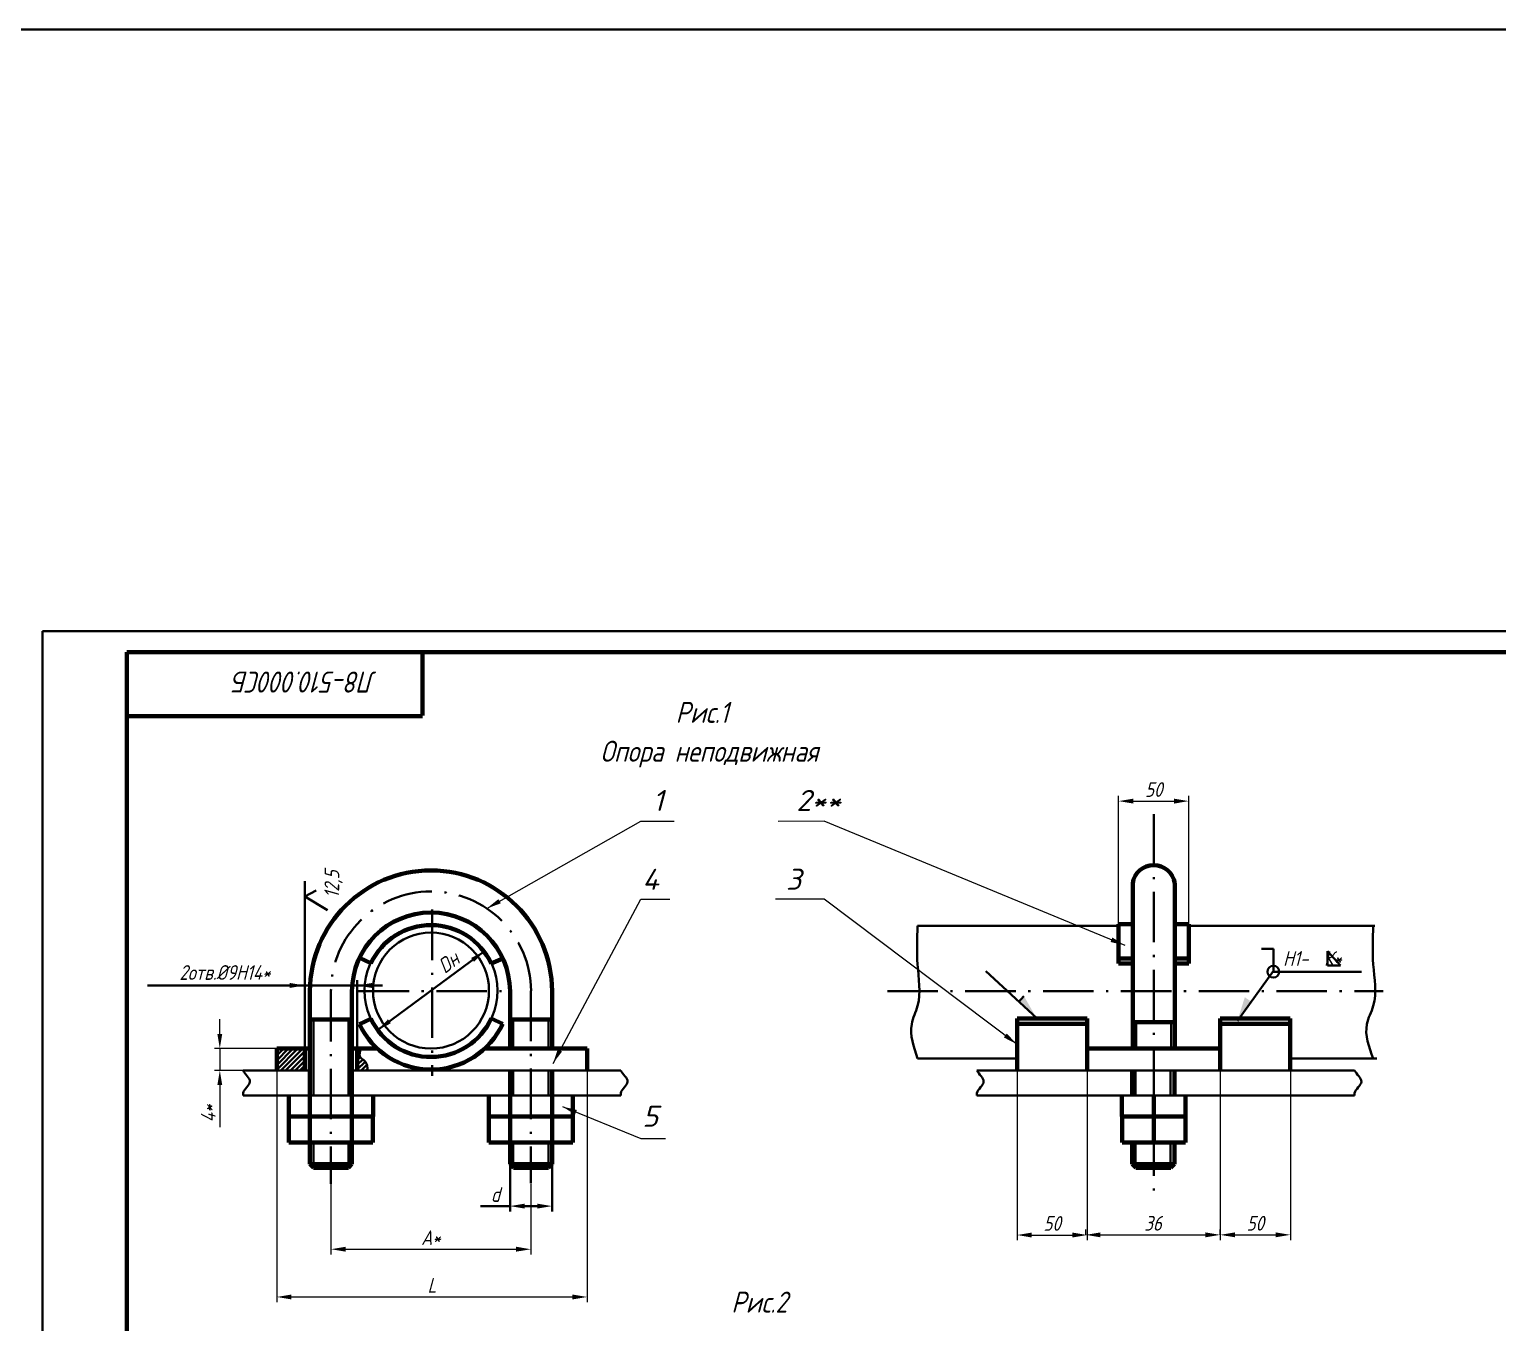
# Model space of a CAD drawing. Extents: x 2364 to 24352926, y -9422284 to 1126.
# Drawn here: x 3350.6 to 3699.6, y 66.4 to 373.9 of the extents above; entities that cross this region are included whole.
import ezdxf

# ---------------------------------------------------------------- set-up
doc = ezdxf.new("R2010")
doc.units = 0
doc.linetypes.add('ACAD_ISO10W100', pattern=[18.5, 12, -3, 0.5, -3])
doc.layers.get('Defpoints').update_dxf_attribs({"linetype": 'CONTINUOUS'})
doc.layers.add('ОСНОВНЫЕ', color=5, linetype='CONTINUOUS')
doc.layers.add('ТОНКИЕ', color=4, linetype='CONTINUOUS')
doc.styles.add('25', font='romans.shx', dxfattribs={"width": 0.8, "oblique": 15, "height": 2.5})
doc.styles.add('35', font='romans.shx', dxfattribs={"width": 0.8, "oblique": 15, "height": 3.5})
doc.styles.add('5', font='romans.shx', dxfattribs={"oblique": 15, "height": 3.5})
doc.styles.get("Standard").update_dxf_attribs({"font": 'romans.shx'})
doc.dimstyles.get("Standard").update_dxf_attribs({"dimtxt": 0.18, "dimasz": 0.18, "dimexe": 0.18, "dimexo": 0.0625, "dimgap": 0.09, "dimtad": 0, "dimtih": 1, "dimtoh": 1, "dimdec": 4, "dimzin": 0, "dimdsep": 46, "dimtxsty": 'STANDARD', "dimcen": 0.09, "dimadec": 0, "dimazin": 0, "dimtfac": 1, "dimtdec": 4, "dimtofl": 0, "dimtmove": 0, "dimatfit": 3, "dimfxl": 1, "dimtolj": 1, "dimtzin": 0, "dimarcsym": 0})

# ---------------------------------------------------------------- blocks, each defined once
blk = doc.blocks.new('*D35')
at = {"layer": 'Defpoints', "color": 0, "linetype": 'Continuous', "lineweight": 40, "transparency": 16777216}
for p in [(3601.73, 87.31), (3633.69, 87.31), (3633.69, 87.31)]:
    blk.add_point(p, dxfattribs=at)
at = {"layer": 'ОСНОВНЫЕ', "color": 0, "linetype": 'Continuous', "lineweight": -2, "transparency": 16777216}
for p, q in [((3601.73, 87.31), (3601.73, 88.56)), ((3605.23, 87.31), (3630.19, 87.31)), ((3633.69, 87.31), (3633.69, 88.56))]:
    blk.add_line(p, q, dxfattribs=at)
at = {"layer": 'ОСНОВНЫЕ', "color": 0, "linetype": 'Continuous', "lineweight": 40, "transparency": 16777216}
for points in [[(3605.23, 87.89), (3605.23, 86.73), (3601.73, 87.31)], [(3630.19, 87.89), (3630.19, 86.73), (3633.69, 87.31)]]:
    blk.add_solid(points, dxfattribs=at)
at = {"layer": 'ОСНОВНЫЕ', "color": 0, "linetype": 'Continuous', "lineweight": 40, "transparency": 16777216, "insert": (3617.71, 90.06), "char_height": 3.5, "attachment_point": 5, "style": '35'}
blk.add_mtext('\\A1;36', dxfattribs=at)
blk = doc.blocks.new('*D36')
at = {"layer": 'Defpoints', "color": 0, "linetype": 'Continuous', "lineweight": 40, "transparency": 16777216}
for p in [(3633.69, 126.41), (3650.36, 126.41), (3650.36, 87.31)]:
    blk.add_point(p, dxfattribs=at)
at = {"layer": 'ОСНОВНЫЕ', "color": 0, "linetype": 'Continuous', "lineweight": -2, "transparency": 16777216}
for p, q in [((3633.69, 126.41), (3633.69, 86.06)), ((3650.36, 126.41), (3650.36, 86.06)), ((3637.19, 87.31), (3646.86, 87.31))]:
    blk.add_line(p, q, dxfattribs=at)
at = {"layer": 'ОСНОВНЫЕ', "color": 0, "linetype": 'Continuous', "lineweight": 40, "transparency": 16777216}
for points in [[(3637.19, 87.89), (3637.19, 86.73), (3633.69, 87.31)], [(3646.86, 87.89), (3646.86, 86.73), (3650.36, 87.31)]]:
    blk.add_solid(points, dxfattribs=at)
at = {"layer": 'ОСНОВНЫЕ', "color": 0, "linetype": 'Continuous', "lineweight": 40, "transparency": 16777216, "insert": (3642.02, 90.06), "char_height": 3.5, "attachment_point": 5, "style": '35'}
blk.add_mtext('\\A1;50', dxfattribs=at)
blk = doc.blocks.new('*D37')
at = {"layer": 'Defpoints', "color": 0, "linetype": 'Continuous', "lineweight": 40, "transparency": 16777216}
for p in [(3585.4, 126.41), (3602.07, 126.41), (3602.07, 87.27)]:
    blk.add_point(p, dxfattribs=at)
at = {"layer": 'ОСНОВНЫЕ', "color": 0, "linetype": 'Continuous', "lineweight": -2, "transparency": 16777216}
for p, q in [((3585.4, 126.41), (3585.4, 86.02)), ((3602.07, 126.41), (3602.07, 86.02)), ((3588.9, 87.27), (3598.57, 87.27))]:
    blk.add_line(p, q, dxfattribs=at)
at = {"layer": 'ОСНОВНЫЕ', "color": 0, "linetype": 'Continuous', "lineweight": 40, "transparency": 16777216}
for points in [[(3588.9, 87.85), (3588.9, 86.68), (3585.4, 87.27)], [(3598.57, 87.85), (3598.57, 86.68), (3602.07, 87.27)]]:
    blk.add_solid(points, dxfattribs=at)
at = {"layer": 'ОСНОВНЫЕ', "color": 0, "linetype": 'Continuous', "lineweight": 40, "transparency": 16777216, "insert": (3593.73, 90.02), "char_height": 3.5, "attachment_point": 5, "style": '35'}
blk.add_mtext('\\A1;50', dxfattribs=at)
blk = doc.blocks.new('*D38')
at = {"layer": 'Defpoints', "color": 0, "linetype": 'Continuous', "lineweight": 40, "transparency": 16777216}
for p in [(3626.21, 190.41), (3609.55, 161.16), (3626.21, 161.16)]:
    blk.add_point(p, dxfattribs=at)
at = {"layer": 'ОСНОВНЫЕ', "color": 0, "linetype": 'Continuous', "lineweight": -2, "transparency": 16777216}
for p, q in [((3609.55, 161.16), (3609.55, 191.66)), ((3613.05, 190.41), (3622.71, 190.41)), ((3626.21, 161.16), (3626.21, 191.66))]:
    blk.add_line(p, q, dxfattribs=at)
at = {"layer": 'ОСНОВНЫЕ', "color": 0, "linetype": 'Continuous', "lineweight": 40, "transparency": 16777216}
for points in [[(3613.05, 190.99), (3613.05, 189.82), (3609.55, 190.41)], [(3622.71, 190.99), (3622.71, 189.82), (3626.21, 190.41)]]:
    blk.add_solid(points, dxfattribs=at)
at = {"layer": 'ОСНОВНЫЕ', "color": 0, "linetype": 'Continuous', "lineweight": 40, "transparency": 16777216, "insert": (3617.88, 193.16), "char_height": 3.5, "attachment_point": 5, "style": '35'}
blk.add_mtext('\\A1;50', dxfattribs=at)
blk = doc.blocks.new('*D39')
at = {"layer": 'Defpoints', "color": 0, "linetype": 'Continuous', "lineweight": 40, "transparency": 16777216}
for p in [(3409.42, 126.41), (3483.21, 126.41), (3483.21, 72.54)]:
    blk.add_point(p, dxfattribs=at)
at = {"layer": 'ОСНОВНЫЕ', "color": 0, "linetype": 'Continuous', "lineweight": -2, "transparency": 16777216}
for p, q in [((3409.42, 126.41), (3409.42, 71.29)), ((3483.21, 126.41), (3483.21, 71.29)), ((3412.92, 72.54), (3479.71, 72.54))]:
    blk.add_line(p, q, dxfattribs=at)
at = {"layer": 'ОСНОВНЫЕ', "color": 0, "linetype": 'Continuous', "lineweight": 40, "transparency": 16777216}
for points in [[(3412.92, 73.13), (3412.92, 71.96), (3409.42, 72.54)], [(3479.71, 73.13), (3479.71, 71.96), (3483.21, 72.54)]]:
    blk.add_solid(points, dxfattribs=at)
at = {"layer": 'ОСНОВНЫЕ', "color": 0, "linetype": 'Continuous', "lineweight": 40, "transparency": 16777216, "insert": (3446.31, 75.29), "char_height": 3.5, "attachment_point": 5, "style": '35'}
blk.add_mtext('\\A1;L', dxfattribs=at)
blk = doc.blocks.new('*D40')
at = {"layer": 'Defpoints', "color": 0, "linetype": 'Continuous', "lineweight": 40, "transparency": 16777216}
for p in [(3409.42, 131.59), (3395.88, 126.41), (3409.42, 126.41)]:
    blk.add_point(p, dxfattribs=at)
at = {"layer": 'ОСНОВНЫЕ', "color": 0, "linetype": 'Continuous', "lineweight": -2, "transparency": 16777216}
for p, q in [((3395.88, 135.09), (3395.88, 138.59)), ((3409.42, 131.59), (3394.63, 131.59)), ((3395.88, 131.59), (3395.88, 126.41)), ((3409.42, 126.41), (3394.63, 126.41)), ((3395.88, 122.91), (3395.88, 112.92))]:
    blk.add_line(p, q, dxfattribs=at)
at = {"layer": 'ОСНОВНЫЕ', "color": 0, "linetype": 'Continuous', "lineweight": 40, "transparency": 16777216}
for points in [[(3395.3, 135.09), (3396.46, 135.09), (3395.88, 131.59)], [(3395.3, 122.91), (3396.46, 122.91), (3395.88, 126.41)]]:
    blk.add_solid(points, dxfattribs=at)
at = {"layer": 'ОСНОВНЫЕ', "color": 0, "linetype": 'Continuous', "lineweight": 40, "transparency": 16777216, "insert": (3393.13, 116.16), "char_height": 3.5, "attachment_point": 5, "rotation": 90, "style": '35'}
blk.add_mtext('\\A1;4*', dxfattribs=at)
blk = doc.blocks.new('*D41')
at = {"layer": 'Defpoints', "color": 0, "linetype": 'Continuous', "lineweight": 40, "transparency": 16777216}
for p in [(3422.3, 99.41), (3469.81, 99.41), (3469.81, 83.89)]:
    blk.add_point(p, dxfattribs=at)
at = {"layer": 'ОСНОВНЫЕ', "color": 0, "linetype": 'Continuous', "lineweight": -2, "transparency": 16777216}
for p, q in [((3422.3, 99.41), (3422.3, 82.64)), ((3469.81, 99.41), (3469.81, 82.64)), ((3425.8, 83.89), (3466.31, 83.89))]:
    blk.add_line(p, q, dxfattribs=at)
at = {"layer": 'ОСНОВНЫЕ', "color": 0, "linetype": 'Continuous', "lineweight": 40, "transparency": 16777216}
for points in [[(3425.8, 84.48), (3425.8, 83.31), (3422.3, 83.89)], [(3466.31, 84.48), (3466.31, 83.31), (3469.81, 83.89)]]:
    blk.add_solid(points, dxfattribs=at)
at = {"layer": 'ОСНОВНЫЕ', "color": 0, "linetype": 'Continuous', "lineweight": 40, "transparency": 16777216, "insert": (3446.05, 86.64), "char_height": 3.5, "attachment_point": 5, "style": '35'}
blk.add_mtext('\\A1;A*', dxfattribs=at)

msp = doc.modelspace()

# ---------------------------------------------------------------- hatches: boundary and pattern name
at = {"layer": 'ОСНОВНЫЕ', "linetype": 'Continuous', "lineweight": 40}
for points in [[(3589.95576, 138.95069), (3587.05777, 144.03337), (3585.7953, 142.68444)], [(3637.79066, 138.20766), (3639.53412, 143.79267), (3641.05596, 142.74508)]]:
    msp.add_hatch(color=4, dxfattribs=at).paths.add_polyline_path(points)
h = msp.add_hatch(dxfattribs=at)
h.set_pattern_fill('LINE', color=4, scale=0.25, angle=45, style=0)
h.set_pattern_definition([(45, (8585.7833, -414.1498), (-0.56126601, 0.56126601), [])])
h.paths.add_polyline_path([(3416.05945, 131.58803), (3409.42085, 131.58803), (3409.42085, 126.40833), (3416.05945, 126.40833)])
edge = h.paths.add_edge_path()
edge.add_spline(control_points=[(3430.94787, 126.40833), (3430.95339, 126.62496), (3430.96543, 127.09771), (3430.83566, 128.03144), (3430.15383, 128.86111), (3428.77784, 129.69322), (3429.19531, 130.82885), (3429.47438, 131.58803)], knot_values=[0, 0, 0, 0, 0.651583455, 1.421912372, 2.761699612, 3.773641345, 5.814351804, 5.814351804, 5.814351804, 5.814351804], degree=3, periodic=0)
edge.add_line((3429.47438, 131.58803), (3428.53774, 131.58803))
edge.add_line((3428.53774, 131.58803), (3428.53774, 126.40833))
edge.add_line((3428.53774, 126.40833), (3430.94787, 126.40833))

# ---------------------------------------------------------------- linework, layer by layer
at = {"layer": 'ОСНОВНЫЕ', "color": 4, "linetype": 'Continuous', "lineweight": 40}
for p, q in [((3353.76235, 230.83486), (3650.76235, 230.83486)), ((3353.76235, 20.83486), (3353.76235, 230.83486)), ((3650.76235, 230.83486), (3947.76235, 230.83486)), ((3416.05945, 131.58803), (3416.05945, 171.40296)), ((3561.75325, 160.78981), (3609.54781, 160.78981)), ((3626.21169, 160.78981), (3670.44446, 160.78981)), ((3433.38852, 135.98871), (3458.77512, 154.75076)), ((3646.33046, 155.25698), (3643.53561, 155.25698)), ((3646.33046, 149.97346), (3646.33046, 155.25698)), ((3662.28066, 151.34628), (3659.17079, 154.78074)), ((3659.17079, 154.78074), (3659.17079, 151.34628)), ((3659.17079, 151.34628), (3662.28066, 151.34628)), ((3416.05945, 131.58803), (3416.05945, 147.84077)), ((3428.53774, 131.58803), (3428.53774, 147.84077)), ((3590.09951, 138.78261), (3577.98756, 149.97974)), ((3637.79097, 138.21471), (3646.33046, 150.03821)), ((3646.33046, 149.86646), (3667.24727, 149.86646)), ((3378.69329, 146.59077), (3416.05945, 146.59077)), ((3416.05945, 146.59077), (3434.58445, 146.59077)), ((3585.76946, 142.65575), (3587.02294, 144.01304)), ((3418.12814, 138.49209), (3418.12814, 120.40833)), ((3426.46905, 138.49209), (3426.46905, 120.40833)), ((3465.63635, 138.49209), (3465.63635, 131.58803)), ((3473.97726, 138.49209), (3473.97726, 131.58803)), ((3613.70944, 137.82553), (3613.70944, 131.58803)), ((3622.05035, 137.82553), (3622.05035, 131.58803)), ((3561.75325, 129.22566), (3585.403, 129.22566)), ((3650.35649, 129.22566), (3670.8989, 129.22566)), ((3401.42085, 126.40833), (3401.42085, 126.40833)), ((3409.42085, 126.40833), (3401.42085, 126.40833)), ((3409.42085, 126.40833), (3417.29839, 126.40833)), ((3427.2985, 126.40833), (3483.20519, 126.40833)), ((3465.63635, 126.40833), (3465.63635, 120.40833)), ((3473.97726, 126.40833), (3473.97726, 120.40833)), ((3483.20519, 126.40833), (3491.20519, 126.40833)), ((3601.72554, 126.40833), (3575.84789, 126.40833)), ((3601.72554, 126.40833), (3657.63223, 126.40833)), ((3613.57113, 126.40833), (3613.57113, 120.40833)), ((3621.91205, 126.40833), (3621.91205, 120.40833)), ((3657.63223, 126.40833), (3665.63223, 126.40833)), ((3401.42085, 120.40833), (3491.20519, 120.40833)), ((3417.29839, 120.40833), (3412.29839, 120.40833)), ((3464.8066, 120.40833), (3459.8066, 120.40833)), ((3575.84789, 120.40833), (3665.63223, 120.40833)), ((3612.87954, 120.40833), (3607.87954, 120.40833)), ((3417.29839, 115.40833), (3414.79839, 115.40833)), ((3432.2985, 115.40833), (3432.2985, 115.40833)), ((3479.80672, 115.40833), (3479.80672, 115.40833)), ((3418.12814, 109.28162), (3418.12814, 103.26241)), ((3426.46905, 109.28162), (3426.46905, 103.26241)), ((3465.63635, 109.28162), (3465.63635, 103.26241)), ((3473.97726, 109.28162), (3473.97726, 103.26241)), ((3613.57113, 109.22317), (3613.57113, 103.26241)), ((3621.91205, 109.22317), (3621.91205, 103.26241)), ((3464.86513, 104.08249), (3464.86513, 92.89266)), ((3474.86554, 104.08249), (3474.86554, 92.89266)), ((3464.86513, 94.14266), (3457.82755, 94.14266)), ((3468.36513, 94.14266), (3471.36554, 94.14266))]:
    msp.add_line(p, q, dxfattribs=at)
at = {"layer": 'ОСНОВНЫЕ', "lineweight": 100}
for p, q in [((3373.76235, 225.83486), (3373.76235, -184.16514)), ((3655.76235, 225.83486), (3373.76235, 225.83486)), ((3942.76235, 225.83486), (3655.76235, 225.83486))]:
    msp.add_line(p, q, dxfattribs=at)
at = {"layer": 'ОСНОВНЫЕ', "lineweight": 80}
for p, q in [((3444.02894, 225.971), (3444.02894, 210.74737)), ((3444.02894, 210.62132), (3373.62795, 210.62132)), ((3612.87975, 170.92953), (3612.87975, 131.58803)), ((3622.87975, 170.92953), (3622.87975, 131.58803)), ((3609.54781, 161.1591), (3612.87975, 161.1591)), ((3609.54781, 151.78319), (3609.54781, 161.1591)), ((3626.21169, 161.1591), (3622.87975, 161.1591)), ((3626.21169, 151.78319), (3626.21169, 161.1591)), ((3431.81535, 151.89803), (3429.09487, 153.16267)), ((3463.14021, 153.0095), (3460.40207, 151.78319)), ((3609.54781, 153.0095), (3612.87975, 153.0095)), ((3609.54781, 151.78319), (3612.87975, 151.78319)), ((3622.87975, 153.0095), (3626.21169, 153.0095)), ((3622.87975, 151.78319), (3626.21169, 151.78319)), ((3417.29839, 145.25781), (3417.29839, 104.08249)), ((3427.2985, 145.25781), (3427.2985, 104.0822)), ((3464.86513, 145.25781), (3464.86513, 131.58803)), ((3474.86524, 145.25781), (3474.86524, 131.58803)), ((3417.29839, 138.49209), (3427.2985, 138.49209)), ((3431.81535, 138.61759), (3429.09487, 137.35295)), ((3460.41977, 138.77074), (3463.14021, 137.50612)), ((3464.8066, 138.49209), (3474.80672, 138.49209)), ((3585.403, 138.77074), (3585.403, 126.40833)), ((3585.403, 138.77074), (3602.06688, 138.77074)), ((3585.403, 137.50612), (3602.06688, 137.50612)), ((3602.06688, 138.77074), (3602.06688, 126.40833)), ((3612.87969, 137.82553), (3622.87981, 137.82553)), ((3633.69262, 138.77074), (3633.69262, 126.40833)), ((3650.35649, 138.77074), (3633.69262, 138.77074)), ((3650.35649, 137.50612), (3633.69262, 137.50612)), ((3650.35649, 138.77074), (3650.35649, 126.40833)), ((3417.29839, 131.58803), (3409.42085, 131.58803)), ((3409.42085, 131.58803), (3409.42085, 126.40833)), ((3416.05945, 131.58803), (3416.05945, 126.40833)), ((3433.31898, 131.58803), (3427.2985, 131.58803)), ((3428.53774, 131.58803), (3428.53774, 126.40833)), ((3483.20519, 131.58803), (3458.84465, 131.58803)), ((3483.20519, 131.58803), (3483.20519, 126.40833)), ((3602.06688, 131.58803), (3633.69262, 131.58803)), ((3464.86513, 126.40833), (3464.86513, 104.08249)), ((3474.86524, 126.40833), (3474.86524, 104.0822)), ((3612.79991, 126.40833), (3612.79991, 120.40833)), ((3622.80003, 126.40833), (3622.80003, 120.40833)), ((3412.29839, 120.40833), (3412.29839, 115.40833)), ((3432.2985, 115.40833), (3432.2985, 120.40833)), ((3459.8066, 120.40833), (3459.8066, 115.40833)), ((3479.80672, 115.40833), (3479.80672, 120.40833)), ((3610.33903, 120.40833), (3610.33903, 115.40833)), ((3625.42047, 120.40833), (3625.42047, 115.40833)), ((3412.29839, 115.40833), (3427.2985, 115.40833)), ((3412.31063, 115.40833), (3412.31063, 109.28162)), ((3427.2985, 115.40833), (3432.2985, 115.40833)), ((3432.2643, 109.28162), (3432.2643, 115.40833)), ((3459.8066, 115.40833), (3474.80672, 115.40833)), ((3459.81884, 115.40833), (3459.81884, 109.28162)), ((3474.80672, 115.40833), (3479.80672, 115.40833)), ((3479.77251, 109.28162), (3479.77251, 115.40833)), ((3610.35127, 115.40833), (3622.87966, 115.40833)), ((3610.35127, 115.40833), (3610.35127, 109.22317)), ((3622.87966, 115.40833), (3625.42047, 115.40833)), ((3625.40823, 115.40833), (3625.40823, 109.22317)), ((3412.31063, 109.28162), (3427.2985, 109.28162)), ((3427.2985, 109.28162), (3432.2643, 109.28162)), ((3459.81884, 109.28162), (3474.80672, 109.28162)), ((3474.80672, 109.28162), (3479.77251, 109.28162)), ((3610.35127, 109.22317), (3622.87966, 109.22317)), ((3612.79991, 109.22317), (3612.79991, 104.08249)), ((3622.80003, 109.22317), (3622.80003, 104.0822)), ((3622.87966, 109.22317), (3625.40823, 109.22317)), ((3417.29839, 104.08249), (3418.12814, 103.26241)), ((3417.29839, 104.08249), (3427.2985, 104.08249)), ((3418.12814, 103.26241), (3426.46905, 103.26241)), ((3427.2988, 104.08249), (3426.46905, 103.26241)), ((3464.86513, 104.08249), (3474.86524, 104.08249)), ((3464.86513, 104.08249), (3465.69488, 103.26241)), ((3465.69488, 103.26241), (3474.03579, 103.26241)), ((3474.86554, 104.08249), (3474.03579, 103.26241)), ((3612.79991, 104.08249), (3622.80003, 104.08249)), ((3612.79991, 104.08249), (3613.62966, 103.26241)), ((3613.62966, 103.26241), (3621.97058, 103.26241)), ((3622.80032, 104.08249), (3621.97058, 103.26241))]:
    msp.add_line(p, q, dxfattribs=at)
at = {"layer": 'ОСНОВНЫЕ', "color": 3, "linetype": 'ACAD_ISO10W100', "lineweight": 40}
for p, q in [((3617.87975, 187.34209), (3617.87975, 97.30951)), ((3446.39689, 164.60945), (3446.39689, 125.11101))]:
    msp.add_line(p, q, dxfattribs=at)
at = {"layer": 'ОСНОВНЫЕ', "color": 5, "linetype": 'Continuous', "lineweight": 80}
msp.add_line((3617.87975, 120.40833), (3617.87975, 109.22317), dxfattribs=at)
at = {"layer": 'ОСНОВНЫЕ', "color": 4, "linetype": 'Continuous', "lineweight": 40}
msp.add_lwpolyline([(2947.71139, 373.85408), (4484.41613, 373.85408), (4484.41613, -516.43097), (2947.71139, -516.43097)], close=True, dxfattribs=at)
for centre, radius in [((3446.08182, 145.36973), 15.78365), ((3446.08182, 145.36973), 13.78365), ((3646.33046, 149.86646), 1.40305)]:
    msp.add_circle(centre, radius, dxfattribs=at)
at = {"layer": 'ОСНОВНЫЕ', "lineweight": 80}
for centre, radius, start, end in [((3617.87975, 170.1011), 5.06816, 9.407612, 170.592388), ((3446.08182, 145.14588), 28.78365, 0.222797, 179.777203), ((3446.08182, 145.14588), 18.78365, 0.3414104, 179.6585896), ((3446.08209, 145.14545), 15.78407, 24.8691012, 154.671384), ((3446.08182, 145.36973), 18.78365, 205.2644067, 335.2511477), ((3446.08182, 145.36973), 15.78365, 205.3276322, 335.2859148)]:
    msp.add_arc(centre, radius, start, end, dxfattribs=at)
at = {"layer": 'ОСНОВНЫЕ', "color": 4, "linetype": 'Continuous', "lineweight": 40}
for points, knots in [([(3561.75325, 160.78981), (3561.64133, 157.72913), (3561.41045, 151.41491), (3562.89659, 143.33837), (3559.33156, 136.2715), (3560.80453, 131.98591), (3561.75325, 129.22566)], [0, 0, 0, 0, 9.228255114, 19.037952934, 23.616089932, 31.900673524, 31.900673524, 31.900673524, 31.900673524]), ([(3670.07337, 160.78981), (3669.95305, 157.7316), (3669.70485, 151.42248), (3671.30506, 143.30016), (3667.44849, 136.29604), (3669.04632, 131.99211), (3670.07337, 129.22566)], [0, 0, 0, 0, 9.228255114, 19.037952934, 23.653824955, 31.959320812, 31.959320812, 31.959320812, 31.959320812]), ([(3429.47438, 131.58803), (3429.19531, 130.82885), (3428.77784, 129.69322), (3430.15383, 128.86111), (3430.83566, 128.03144), (3430.96543, 127.09771), (3430.95339, 126.62496), (3430.94787, 126.40833)], [0, 0, 0, 0, 2.04071046, 3.052652193, 4.392439432, 5.16276835, 5.814351804, 5.814351804, 5.814351804, 5.814351804]), ([(3401.42085, 126.40833), (3401.82322, 125.44202), (3403.71408, 124.22921), (3402.28019, 122.29908), (3401.36995, 121.35609), (3401.41051, 120.60089), (3401.42085, 120.40833)], [0, 0, 0, 0, 3.140202655, 4.665724573, 6.316390326, 6.881321029, 6.881321029, 6.881321029, 6.881321029]), ([(3491.20519, 126.40833), (3491.60756, 125.44202), (3493.49842, 124.22921), (3492.06453, 122.29908), (3491.15429, 121.35609), (3491.19485, 120.60089), (3491.20519, 120.40833)], [0, 0, 0, 0, 3.140202655, 4.665724573, 6.316390326, 6.881321029, 6.881321029, 6.881321029, 6.881321029]), ([(3575.84789, 126.40833), (3576.25026, 125.44202), (3578.14111, 124.22921), (3576.70722, 122.29908), (3575.79698, 121.35609), (3575.83754, 120.60089), (3575.84789, 120.40833)], [0, 0, 0, 0, 3.140202655, 4.665724573, 6.316390326, 6.881321029, 6.881321029, 6.881321029, 6.881321029]), ([(3665.63223, 126.40833), (3666.0346, 125.44202), (3667.92545, 124.22921), (3666.49156, 122.29908), (3665.58132, 121.35609), (3665.62188, 120.60089), (3665.63223, 120.40833)], [0, 0, 0, 0, 3.140202655, 4.665724573, 6.316390326, 6.881321029, 6.881321029, 6.881321029, 6.881321029])]:
    msp.add_open_spline(points, degree=3, knots=knots, dxfattribs=at)
for points in [[(3455.61369, 153.13965), (3456.3071, 152.20141), (3458.77512, 154.75076)], [(3412.52323, 146.01038), (3412.52323, 147.17705), (3416.02323, 146.59371)], [(3432.04132, 146.00177), (3432.04132, 147.16843), (3428.53814, 146.59286)], [(3435.85653, 138.53806), (3436.54994, 137.59982), (3433.38852, 135.98871)], [(3468.36513, 94.726), (3468.36513, 93.55933), (3464.86513, 94.14266)], [(3471.36554, 94.726), (3471.36554, 93.55933), (3474.86554, 94.14266)]]:
    msp.add_solid(points, dxfattribs=at)
at = {"layer": 'ТОНКИЕ', "color": 4, "linetype": 'Continuous', "lineweight": 40}
for p, q in [((3416.09563, 167.73807), (3418.79768, 169.19999)), ((3421.47557, 164.50487), (3416.09563, 167.73807))]:
    msp.add_line(p, q, dxfattribs=at)
at = {"layer": 'ТОНКИЕ', "color": 3, "linetype": 'ACAD_ISO10W100', "lineweight": 40}
for p, q in [((3422.29859, 145.2876), (3422.29859, 99.41286)), ((3428.85533, 145.25781), (3463.37106, 145.25781)), ((3469.8068, 145.3174), (3469.8068, 99.56704)), ((3554.57286, 145.25781), (3672.41043, 145.25781))]:
    msp.add_line(p, q, dxfattribs=at)
msp.add_arc((3446.08182, 145.14588), 23.78365, 0.3414104, 179.6585896, dxfattribs=at)

# ---------------------------------------------------------------- texts
at = {"layer": 'ОСНОВНЫЕ', "color": 4, "linetype": 'Continuous', "lineweight": 40, "style": '5', "oblique": 15}
for s, p in [('1', (3498.77527, 188.07223)), ('2**', (3532.92608, 188.07223)), ('4', (3496.3073, 169.32469)), ('3', (3530.45811, 169.32469)), ('5', (3496.3073, 113.00243))]:
    msp.add_text(s, height=5, dxfattribs=at).set_placement(p)
at = {"layer": 'ОСНОВНЫЕ', "color": 4, "linetype": 'Continuous', "lineweight": 40, "style": '5', "oblique": 15, "width": 0.8}
msp.add_text('H1-  К*', height=3.5, dxfattribs=at).set_placement((3648.66365, 151.24273))
at = {"layer": 'ОСНОВНЫЕ', "color": 4, "linetype": 'Continuous', "lineweight": 40, "char_height": 3.5, "attachment_point": 5, "style": '35'}
for s, insert, rotation in [('12,5', (3422.92097, 170.6699), 89.5101542), ('D{\\Fromans.shx|c204;н}', (3450.23754, 152.08432), 36.4663733)]:
    msp.add_mtext(s, dxfattribs=dict(at, insert=insert, rotation=rotation))
for s, insert in [('2{\\Fromans.shx|c204;отв.}%%c{\\Fromans.shx|c204;9}H14*', (3397.08728, 149.6741)), ('\\A1;d', (3461.39706, 96.89266))]:
    msp.add_mtext(s, dxfattribs=dict(at, insert=insert))
at = {"layer": 'ОСНОВНЫЕ', "color": 4, "linetype": 'Continuous', "lineweight": 40, "char_height": 3.5, "width": 1.6890089, "style": '35'}
for insert, attachment_point in [((3492.43894, 135.76184), 1), ((3515.18722, 132.18573), 9), ((3491.43894, 117.17282), 1), ((3514.52778, 113.67282), 9)]:
    msp.add_mtext('\\A1;', dxfattribs=dict(at, insert=insert, attachment_point=attachment_point))
at = {"layer": 'ТОНКИЕ', "lineweight": 80, "style": '25', "oblique": 15, "width": 0.8}
msp.add_text('Л8-510.000СБ', height=5, rotation=180, dxfattribs=at).set_placement((3433.11614, 221.21577))
for s, p in [('Рис.1', (3504.22476, 209.00144)), ('Опора неподвижная', (3486.3303, 199.76352)), ('Рис.2', (3517.45929, 68.81475))]:
    msp.add_text(s, height=5, dxfattribs=at).set_placement(p)

# ---------------------------------------------------------------- dimensions: what is measured, and where the dimension line sits
at = {"layer": 'ОСНОВНЫЕ', "color": 4, "linetype": 'Continuous', "lineweight": 40}
for base, p1, p2, text, picture, middle in [((3626.21169, 190.40562), (3609.54781, 161.1591), (3626.21169, 161.1591), '50', '*D38', (3617.87975, 193.15562)), ((3483.20519, 72.54335), (3409.42085, 126.40833), (3483.20519, 126.40833), 'L', '*D39', (3446.31302, 75.29335)), ((3602.06688, 87.26677), (3585.403, 126.40833), (3602.06688, 126.40833), '50', '*D37', (3593.73494, 90.01677)), ((3650.35649, 87.31133), (3633.69262, 126.40833), (3650.35649, 126.40833), '50', '*D36', (3642.02456, 90.06133)), ((3469.8068, 83.89408), (3422.29859, 99.41286), (3469.8068, 99.41286), 'A*', '*D41', (3446.0527, 86.64408)), ((3633.69262, 87.31133), (3601.72554, 87.31133), (3633.69262, 87.31133), '36', '*D35', (3617.70908, 90.06133))]:
    dim = msp.add_linear_dim(base=base, p1=p1, p2=p2, text=text, dimstyle='STANDARD', override={"dimtxt": 2.5, "dimasz": 3.5, "dimexe": 1.25, "dimexo": 0, "dimgap": 1, "dimtad": 1, "dimtih": 0, "dimtoh": 0, "dimzin": 8, "dimlunit": 6, "dimtxsty": '35', "dimcen": -2.5, "dimtofl": 1}, dxfattribs=at)
    dim.commit()
    dim.dimension.update_dxf_attribs({"geometry": picture, "text_midpoint": middle})
dim = msp.add_linear_dim(base=(3395.88077, 126.40833), p1=(3409.42085, 131.58803), p2=(3409.42085, 126.40833), angle=90, text='4*', dimstyle='STANDARD', override={"dimtxt": 2.5, "dimasz": 3.5, "dimexe": 1.25, "dimexo": 0, "dimgap": 1, "dimtad": 1, "dimtih": 0, "dimtoh": 0, "dimzin": 8, "dimlunit": 6, "dimtxsty": '35', "dimcen": -2.5, "dimtofl": 1}, dxfattribs=at)
dim.commit()
dim.dimension.update_dxf_attribs({"geometry": '*D40', "text_midpoint": (3393.13077, 116.16271)})

# ---------------------------------------------------------------- leaders
for points in [[(3459.34671, 164.88682), (3495.93131, 185.65121), (3503.8523, 185.65121)], [(3611.07099, 156.11447), (3539.57303, 185.65121), (3528.60058, 185.57511)], [(3475.08542, 128.07814), (3495.93131, 167.06219), (3502.8523, 167.06219)], [(3585.403, 132.58953), (3539.5613, 167.06219), (3527.94114, 167.06219)], [(3477.30672, 117.79052), (3495.93131, 110.21035), (3501.8523, 110.21035)]]:
    msp.add_leader(points, dimstyle='STANDARD', override={"dimtxt": 2.5, "dimasz": 3.5, "dimexe": 1.25, "dimexo": 0, "dimgap": 1, "dimtih": 0, "dimtoh": 0, "dimzin": 8, "dimlunit": 6, "dimtxsty": '35', "dimcen": -2.5, "dimtofl": 1}, dxfattribs=at)

doc.saveas('drawing.dxf')
